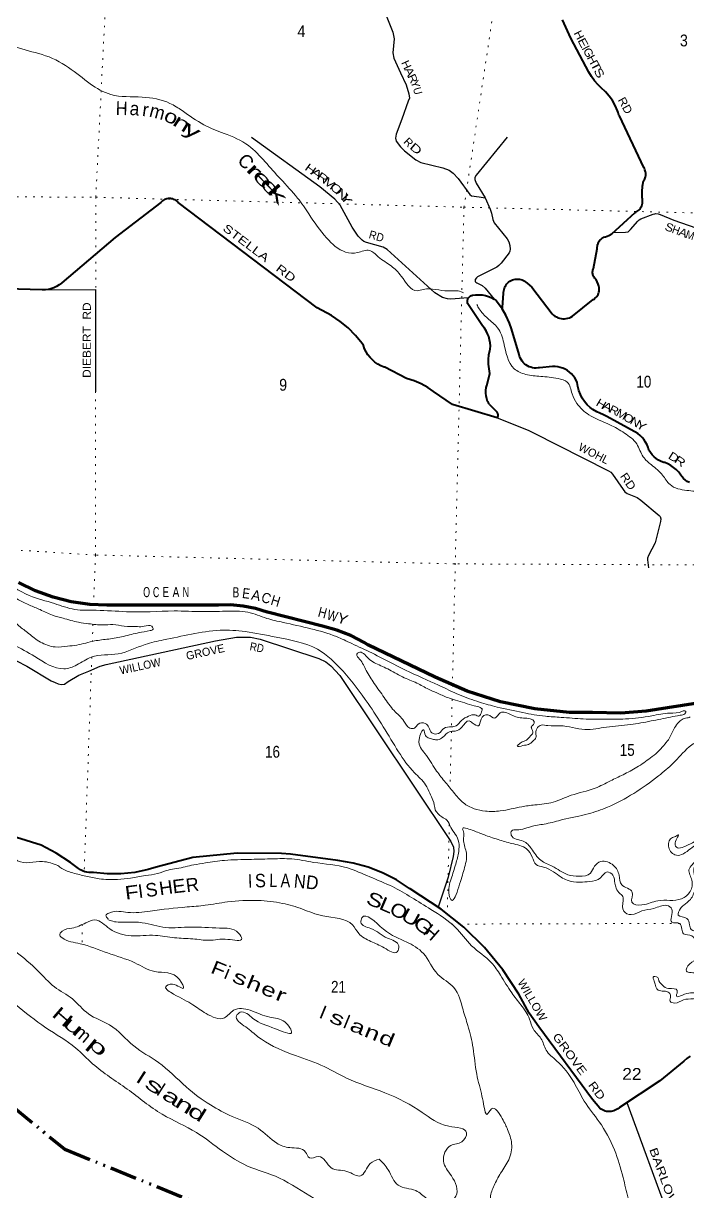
# Model space of a CAD drawing. Header units: feet. Extents: x -762378 to -505285, y -497909 to -353855.
# Drawn here: x -527171 to -517331, y -484941 to -467639 of the extents above; entities that cross this region are included whole.
import ezdxf
from ezdxf.enums import TextEntityAlignment as Align

# ---------------------------------------------------------------- set-up
doc = ezdxf.new("R2010")
doc.units = ezdxf.units.FT
doc.header["$LTSCALE"] = 80
doc.linetypes.add('DASH_DOUBLE_DOT', pattern=[9.2, 5, -1.2, 0.3, -1.2, 0.3, -1.2])
doc.linetypes.add('DOTTED', pattern=[1.5, 0.3, -1.2])
for name, color, linetype, lineweight in [('10', 7, 'DASH_DOUBLE_DOT', 70), ('17', 7, 'Continuous', 25), ('23', 7, 'Continuous', 70), ('26', 7, 'Continuous', 40), ('29', 7, 'Continuous', 25), ('39', 7, 'Continuous', 13), ('7', 7, 'DOTTED', 13)]:
    doc.layers.add(name, color=color, linetype=linetype, lineweight=lineweight)
for name, color, linetype in [('27', 7, 'Continuous'), ('30', 7, 'Continuous'), ('41', 7, 'Continuous'), ('42', 7, 'Continuous')]:
    doc.layers.add(name, color=color, linetype=linetype)

msp = doc.modelspace()

# ---------------------------------------------------------------- linework, layer by layer
at = {"layer": '10'}
msp.add_lwpolyline([(-539538.91, -474619.79), (-538151.21, -474778.52), (-526559.39, -484313.34), (-522351.78, -486018.5), (-516666.16, -490783.24), (-509386.35, -494236.91), (-508248.17, -495399.79)], dxfattribs=at)
at = {"layer": '23'}
msp.add_lwpolyline([(-517091.92, -477692.72), (-517945.08, -477826.08), (-518322.58, -477856), (-518741.42, -477847.39), (-519082.36, -477843.32), (-519596.7, -477792.34), (-520102.89, -477687.87), (-520595.38, -477531.06), (-521068.79, -477323.63), (-522070.72, -476841.95), (-522125.16, -476808.57), (-522320.86, -476706.06), (-522526.2, -476624.56), (-522738.94, -476564.98), (-523554, -476361.39), (-523557.92, -476359.93), (-523733.15, -476305.35), (-523913.12, -476269.39), (-524095.87, -476252.44), (-524279.39, -476254.68), (-525933.99, -476254.78), (-526185.02, -476244.48), (-526461, -476205.44), (-526731.4, -476137.76), (-526993.24, -476042.19), (-527243.65, -475919.77)], dxfattribs=at)
at = {"layer": '26'}
msp.add_line((-520265.64, -472850.16), (-520263.13, -472823.04), dxfattribs=at)
for points in [[(-518453, -470754.05), (-518110, -470441.05), (-518100.45, -470436.65), (-518083.66, -470427.22), (-518067.94, -470416.08), (-518053.48, -470403.35), (-518040.42, -470389.19), (-518028.92, -470373.74), (-518019.1, -470357.17), (-518011.06, -470339.66), (-518004.89, -470321.41), (-518000.67, -470302.62), (-517998.43, -470283.49), (-517998.21, -470264.23), (-518000, -470245.05), (-518002.64, -470217.4), (-518004.76, -470134.42), (-517998.19, -470051.66), (-517983, -469970.05), (-517975.46, -469958.57), (-517967.24, -469943.07), (-517960.68, -469926.79), (-517955.85, -469909.91), (-517952.82, -469892.63), (-517951.61, -469875.12), (-517952.24, -469857.58), (-517954.7, -469840.2), (-517958.96, -469823.18), (-517964.98, -469806.69), (-517972.69, -469790.92), (-517982, -469776.05), (-518341.8, -469009.05), (-518348.37, -469000.03), (-518361.96, -468959.05), (-518369.99, -468934.85), (-518403.13, -468857.35), (-518444.19, -468783.74), (-518492.73, -468714.83), (-518548.2, -468651.36), (-518610, -468594.05), (-518658.47, -468549.83), (-518711.2, -468491.53), (-518757.54, -468428.04), (-518797, -468360.05), (-519063, -467858.05), (-519186, -467585.05)], [(-520271.14, -473278.19), (-520164.17, -473387.32), (-520160.42, -473391.92), (-520155.56, -473399.11), (-520151.47, -473406.78), (-520148.21, -473414.82), (-520145.8, -473423.16), (-520144.29, -473431.71), (-520143.67, -473440.37), (-520143.96, -473449.05), (-520145.16, -473457.65), (-520147.25, -473466.08), (-520150.2, -473474.24), (-520154, -473482.05), (-520812, -473283.05), (-521094, -473091.05), (-521177.51, -473032.85), (-521278.07, -472976.6), (-521383.95, -472931.16), (-521494, -472897.05), (-521818, -472733.05), (-521829.12, -472729.28), (-521876.09, -472709.91), (-521920.78, -472685.73), (-521962.7, -472657.02), (-522001.39, -472624.08), (-522036.42, -472587.28), (-522067.41, -472547.02), (-522094.02, -472503.74), (-522115.97, -472457.91), (-522133, -472410.05), (-522153.83, -472380.44), (-522250.75, -472259.98), (-522359.74, -472150.32), (-522479.59, -472052.65), (-522609, -471968.05), (-522817, -471854.05), (-524876, -470292.05), (-524881.82, -470285.64), (-524894.8, -470273.4), (-524908.98, -470262.58), (-524924.22, -470253.31), (-524940.34, -470245.68), (-524957.18, -470239.78), (-524974.53, -470235.67), (-524992.23, -470233.39), (-525010.06, -470232.98), (-525027.84, -470234.43), (-525045.37, -470237.74), (-525062.45, -470242.86), (-525078.91, -470249.73), (-525094.56, -470258.29), (-525109.23, -470268.44), (-525122.76, -470280.07), (-525135, -470293.05), (-525811, -470812.05), (-526602, -471482.05), (-526606.66, -471486.01), (-526642.24, -471512.78), (-526680.42, -471535.68), (-526720.79, -471554.47), (-526762.9, -471568.93), (-526806.29, -471578.91), (-526850.48, -471584.3), (-526895, -471585.05), (-531459, -471459.05)], [(-520078.26, -471868.99), (-520075.79, -471841.05), (-520058, -471640.05), (-520058, -471620.52), (-520055.87, -471599.23), (-520051.52, -471578.28), (-520045, -471557.9), (-520036.39, -471538.32), (-520025.78, -471519.74), (-520013.29, -471502.37), (-519999.05, -471486.41), (-519983.22, -471472.02), (-519965.97, -471459.36), (-519947.49, -471448.58), (-519927.99, -471439.78), (-519907.67, -471433.08), (-519886.77, -471428.53), (-519865.5, -471426.19), (-519844.11, -471426.09), (-519822.82, -471428.23), (-519801.87, -471432.58), (-519781.5, -471439.09), (-519761.91, -471447.7), (-519743.33, -471458.31), (-519725.97, -471470.81), (-519710, -471485.05), (-519637, -471544.05), (-519336, -471943.05), (-519335.56, -471943.5), (-519317.18, -471960.3), (-519297.14, -471975.09), (-519275.67, -471987.7), (-519253, -471998), (-519229.37, -472005.88), (-519205.06, -472011.24), (-519180.31, -472014.03), (-519155.41, -472014.22), (-519130.62, -472011.8), (-519106.23, -472006.81), (-519082.49, -471999.29), (-519059.66, -471989.33), (-519038, -471977.05), (-518729, -471728.05), (-518718.3, -471721.69), (-518703.73, -471711.19), (-518690.33, -471699.22), (-518678.26, -471685.91), (-518667.64, -471671.42), (-518658.6, -471655.89), (-518651.23, -471639.51), (-518645.61, -471622.44), (-518641.81, -471604.88), (-518639.86, -471587.02), (-518639.79, -471569.06), (-518641.6, -471551.18), (-518645.27, -471533.6), (-518650.76, -471516.49), (-518658, -471500.05), (-518687, -471431.05), (-518694.92, -471424.84), (-518704.45, -471415.85), (-518712.98, -471405.91), (-518720.42, -471395.13), (-518726.7, -471383.64), (-518731.74, -471371.55), (-518735.49, -471359), (-518737.91, -471346.13), (-518738.97, -471333.07), (-518738.66, -471319.98), (-518736.98, -471306.98), (-518733.95, -471294.24), (-518729.61, -471281.88), (-518724, -471270.05), (-518671, -470978.05), (-518671.37, -470970.78), (-518670.96, -470952.39), (-518668.63, -470934.14), (-518664.4, -470916.23), (-518658.33, -470898.87), (-518650.47, -470882.23), (-518640.92, -470866.51), (-518629.78, -470851.87), (-518617.17, -470838.48), (-518603.22, -470826.47), (-518588.1, -470815.99), (-518571.97, -470807.15), (-518555, -470800.05), (-518550.12, -470798.44), (-518500.39, -470778.79), (-518453, -470754.05)], [(-520263.04, -472823.05), (-520281, -472684.05), (-520281.5, -472616.19), (-520274.91, -472548.65), (-520261.29, -472482.17), (-520256, -472463.05), (-520253.88, -472416.38), (-520256.65, -472369.75), (-520264.28, -472323.67), (-520276.69, -472278.64), (-520293.73, -472235.15), (-520315.23, -472193.68), (-520340.94, -472154.68), (-520370.59, -472118.58), (-520372, -472117.05), (-520587, -471795.05), (-520590.39, -471785.82), (-520592.81, -471776.28), (-520594.21, -471766.55), (-520594.59, -471756.73), (-520593.93, -471746.91), (-520592.26, -471737.22), (-520589.58, -471727.76), (-520585.93, -471718.63), (-520581.35, -471709.93), (-520575.88, -471701.76), (-520569.58, -471694.21), (-520562.53, -471687.35), (-520554.81, -471681.27), (-520546.48, -471676.03), (-520537.66, -471671.69), (-520528.43, -471668.29), (-520518.9, -471665.88), (-520514, -471665.05), (-520467.54, -471658.91), (-520420.69, -471657.66), (-520373.97, -471661.31), (-520327.89, -471669.83), (-520282.95, -471683.12), (-520239.64, -471701.04), (-520198.45, -471723.38), (-520169, -471743.05), (-520090.84, -471847.82), (-520078.26, -471868.99)], [(-519811.64, -472595.02), (-519821.66, -472569.99), (-519829, -472544.05), (-519939, -472164.05), (-519969.39, -472078.93), (-520024.06, -471960.19), (-520078.26, -471868.99)], [(-517305.6, -474440.05), (-517335.95, -474423.14), (-517364.36, -474403.15), (-517390.52, -474380.3), (-517414.16, -474354.84), (-517435, -474327.05), (-517437.98, -474322.68), (-517468.32, -474283.41), (-517502.59, -474247.52), (-517540.42, -474215.41), (-517581.41, -474187.43), (-517625.09, -474163.89), (-517671, -474145.05), (-517684.4, -474140.86), (-517723.38, -474125.61), (-517760.56, -474106.37), (-517795.52, -474083.34), (-517827.88, -474056.79), (-517857.29, -474027), (-517883.43, -473994.3), (-517906, -473959.05), (-517916.64, -473922.12), (-517932.81, -473881.47), (-517953.15, -473842.75), (-517977.42, -473806.36), (-518005.36, -473772.7), (-518036.67, -473742.16), (-518071, -473715.05), (-518527, -473459.05), (-518577.35, -473437.58), (-518633.3, -473412.95), (-518675.82, -473390.56), (-518734.01, -473356.98), (-518776.1, -473329.24), (-518819.6, -473286.53), (-518858.4, -473239.51), (-518892.06, -473188.68), (-518920.24, -473134.62), (-518942.6, -473077.91), (-518958.92, -473019.17), (-518969, -472959.05), (-518969.01, -472959.02), (-518984.7, -472923.68), (-519004, -472890.16), (-519026.69, -472858.85), (-519052.53, -472830.08), (-519081.24, -472804.17), (-519112.51, -472781.4), (-519145.97, -472762.03), (-519181.29, -472746.26), (-519218.05, -472734.26), (-519255.87, -472726.18), (-519294.33, -472722.09), (-519333, -472722.05), (-519525, -472739.05), (-519547.3, -472742.71), (-519574.2, -472744.5), (-519601.15, -472743.47), (-519627.83, -472739.62), (-519653.97, -472733.01), (-519679.27, -472723.71), (-519703.47, -472711.81), (-519726.28, -472697.44), (-519747.47, -472680.77), (-519766.8, -472661.98), (-519784.06, -472641.27), (-519799.06, -472618.87), (-519811.64, -472595.02)], [(-520295.86, -473237.36), (-520307.94, -473197.93), (-520315.84, -473157.45), (-520319.46, -473116.36), (-520318.77, -473075.12), (-520313.78, -473034.19), (-520307, -473003.05), (-520265.56, -472850.17)], [(-520271.13, -473278.18), (-520283.17, -473261.01), (-520293.35, -473242.67), (-520295.85, -473237.35)], [(-517294.92, -482934.94), (-517343.38, -482969.05), (-517388, -483008.05), (-517743, -483298.05), (-518341, -483694.05), (-518347.66, -483700.52), (-518364.6, -483714.69), (-518382.93, -483727.02), (-518402.44, -483737.36), (-518422.93, -483745.6), (-518444.17, -483751.66), (-518465.93, -483755.46), (-518487.96, -483756.97), (-518510.03, -483756.17), (-518531.9, -483753.07), (-518553.32, -483747.69), (-518574.07, -483740.11), (-518593.9, -483730.4), (-518612.62, -483718.67), (-518630, -483705.05), (-518741, -483577.05), (-519535, -482499.05), (-519678.35, -482299.43), (-519831.39, -482014.99), (-520068.26, -481657.68), (-520341.19, -481327.09), (-520647.18, -481026.84), (-520982.87, -480760.22), (-521440.36, -480458.42), (-521451.68, -480450.09), (-521644.66, -480323.99), (-521849.77, -480218.75), (-522064.76, -480135.52), (-522287.27, -480075.22), (-522514.86, -480038.52), (-523212.24, -479944.02), (-523349.46, -479934.33), (-524005.56, -479929.63), (-524658.56, -479993.54), (-525202.92, -480136.79), (-525322.07, -480172.83), (-525522.25, -480215.41), (-525725.78, -480236.83), (-525930.43, -480236.86), (-526133.97, -480215.5), (-526160.03, -480217.09), (-526194.72, -480216.01), (-526229.11, -480211.32), (-526262.82, -480203.06), (-526295.49, -480191.32), (-526326.74, -480176.23), (-526356.25, -480157.96), (-526473.26, -480065.88), (-526684.77, -479926.22), (-526909.72, -479809.43), (-528006.76, -479469.67)]]:
    msp.add_lwpolyline(points, dxfattribs=at)
at = {"layer": '29'}
msp.add_line((-518232.8, -483622.4), (-516747.07, -487648.31), dxfattribs=at)
for points in [[(-521814.34, -467472.09), (-521697.27, -467768.81), (-521680.89, -467870.21), (-521697.27, -468074.47), (-521685.08, -468154.88), (-521585.72, -468371.74), (-521502.43, -468548.48), (-521462.57, -468681.38), (-521453.72, -468747.83), (-521468.8, -468793.55), (-521562.58, -469056.1), (-521647.49, -469278.74), (-521657.42, -469341.45), (-521648.56, -469381.32), (-521583.57, -469468.72), (-521524.57, -469527.5), (-521356.3, -469660.4), (-521282.37, -469700.25), (-520957.85, -469779.91), (-520864.77, -469815.45), (-520802.77, -469859.75), (-520731.1, -469937.54), (-520556.11, -470174.19), (-520532.65, -470192), (-520421.62, -470207.11), (-520331.22, -470223.55)], [(-520584.52, -471704.67), (-520838.02, -471723.86), (-520886.91, -471720.34), (-520962.19, -471698.19), (-521078.12, -471628.09), (-521781.41, -470989.4), (-521842.08, -470954.75), (-522086.79, -470886.95), (-522125.43, -470870.62), (-522153.38, -470852.07), (-522210.95, -470790.05), (-522299.97, -470657.45), (-522476.64, -470333.77), (-522555.1, -470240.48), (-522777.76, -470059.11), (-523791.82, -469328.16)], [(-520003.17, -469322.6), (-520465.76, -469885.49), (-520483.94, -469921.77), (-520483.94, -469952.78), (-520462.38, -470005.89), (-520331.22, -470223.55)], [(-520331.22, -470223.55), (-520255.89, -470389.13), (-520237.82, -470448.23), (-520216.03, -470541.96), (-520194.9, -470591.59), (-520005.91, -470828.56), (-519981.34, -470874.21), (-519963.62, -470927.37), (-519959.2, -470984.96), (-519963.62, -471011.54), (-519976.39, -471035.8), (-520092.05, -471190.95), (-520126.66, -471226.86), (-520156.26, -471250.75), (-520442.5, -471392.05), (-520459.59, -471408.02), (-520479.52, -471434.6), (-520479.52, -471463.39), (-520468.07, -471471.7), (-520455.91, -471480), (-520373.24, -471523.2), (-520328.96, -471563.07), (-520198.45, -471723.38)], [(-518435.56, -470738.14), (-518249.92, -470733.55), (-518214.28, -470725.42), (-518196.79, -470713.61), (-518175.75, -470693.68), (-518070.75, -470568.29), (-518049.55, -470548.6), (-518022.98, -470534.21), (-517843.64, -470465.54), (-517817.08, -470457.79), (-517802.11, -470456.16), (-517766.15, -470461.11), (-517739.58, -470469.97), (-517533.99, -470552.57), (-517210.26, -470668.31), (-517173.89, -470673.75), (-516734.39, -470691.3), (-516684.58, -470701.44), (-516631.44, -470723.59), (-516589.37, -470747.96), (-516556.17, -470779.62), (-516392.32, -470971.67), (-516341.04, -471011.18), (-516012.53, -471183.18)], [(-526836.22, -471585.24), (-526101.14, -471580.81), (-526103.35, -473098.06)], [(-520154, -473482.05), (-519695.3, -473663.27), (-519622.66, -473696.1), (-518504.53, -474265.35), (-518469.1, -474287.5), (-518442.52, -474315.77), (-518287.55, -474544.44), (-518260.98, -474577.66), (-518226.56, -474601.49), (-518079.42, -474661.84), (-518022.55, -474700.44), (-517751.73, -474925.42), (-517740.66, -474940.92), (-517727.37, -474976.36), (-517731.8, -475018.45), (-517814.1, -475330.91), (-517913.36, -475521.26), (-517926.64, -475558.91), (-517927.67, -475582.97), (-517912.28, -475703.65)], [(-527271.3, -477081.75), (-527119.26, -477161.3), (-526757.62, -477374.13), (-526700.05, -477400.71), (-526654.09, -477422.08), (-526611.48, -477431.72), (-526563.01, -477424.19), (-526505.2, -477387.42), (-526347.53, -477293.36), (-526199.65, -477232.37), (-526035.81, -477161.49), (-525945.76, -477134.16), (-524322.86, -476782.47), (-524016.5, -476731.77), (-523888.08, -476727.34), (-523808.38, -476731.78), (-523662.24, -476758.35), (-522794.3, -477046.31), (-522692.45, -477095.04), (-522617.17, -477152.63), (-522484.32, -477298.82), (-520836.99, -479757.51), (-520801.56, -479841.68), (-520797.13, -479903.7), (-520805.99, -479979.01), (-520876.84, -480284.69), (-521028.36, -480730.21)]]:
    msp.add_lwpolyline(points, dxfattribs=at)
at = {"layer": '39'}
for points in [[(-520652.05, -471630.5), (-520685.96, -471613.87), (-520880.43, -471602.67), (-521247.31, -471578.39), (-521339.68, -471597.9), (-521573.06, -471383.76), (-521722.58, -471232.33), (-521914.31, -471096.71), (-522044.11, -471001.6), (-522222.8, -471034.64), (-522399.24, -471025.56), (-522678.78, -470817.15), (-522943.42, -470462.32), (-523108.48, -470226.51), (-523361.52, -469944), (-523590.65, -469689.74), (-523835.91, -469449.43), (-524197.85, -469268.63), (-524495.93, -469142.4), (-524819.58, -468931.73), (-524999.44, -468824.27), (-525412.04, -468731.48), (-525875.1, -468692.57), (-526181.01, -468534.19), (-526502.47, -468291.41), (-526894.43, -468100.4), (-527288.82, -467981.62), (-527410.84, -467926.7), (-527615.16, -467885.33), (-527917.17, -467745.03), (-528189.42, -467659.1), (-528507.66, -467550.82), (-528668.92, -467349.15), (-528916.36, -467138.93), (-529217.73, -466890.25), (-529304.12, -466576.63), (-529350.24, -466237.16), (-529473.35, -465690.51), (-529443.91, -465461.88), (-529355.82, -465149.31), (-529406.35, -464878.06), (-529464.6, -464554.57), (-529681.94, -464340.52), (-529729.05, -464167.63), (-529751.92, -463966.79), (-529913.41, -463803.25), (-530087.46, -463729.95), (-530177.24, -463651.14), (-530245.49, -463660.76), (-530339.67, -463648.15), (-530544.47, -463347.87), (-530806.13, -463167.68), (-531162.06, -462988.92), (-531433.35, -462740.42), (-531665.1, -462590.51), (-531980.95, -462416.01), (-532286.75, -462239.56), (-532737.33, -462124.46), (-532967.08, -461974.56), (-533294.54, -461729.74), (-533661.58, -461394.37), (-534054.83, -461082.92), (-534383.72, -460741.76), (-534695.23, -460511.08), (-534910.61, -460305.07), (-535097.92, -460101.24), (-535229, -459883.69), (-535270.11, -459714.85), (-535218.83, -459522.48), (-535275.01, -459186.97), (-535420.41, -458680.32), (-535577.7, -458147.51)], [(-516711.16, -475120.55), (-516754.77, -474951.1), (-516841.9, -474763.93), (-516991.64, -474648.63), (-517113.64, -474591.7), (-517342.06, -474556.21), (-517592.25, -474470.41), (-517701.73, -474331.26), (-517867.28, -474177.73), (-517988.92, -474058.59), (-518086.06, -473867.34), (-518265.61, -473707.7), (-518483.49, -473583.96), (-518795.47, -473435.58), (-518970.97, -473267.94), (-519042.32, -473125.01), (-519113.5, -472951.98), (-519251.57, -472898.96), (-519508.09, -472867.32), (-519730.54, -472837.88), (-519900.52, -472754.58), (-520054.67, -472370.3), (-520145.62, -472148.98), (-520295.2, -472007.59), (-520418.71, -471866.36), (-520453.83, -471803.41)], [(-521070.4, -479286.52), (-521103.65, -479143.82), (-521151.18, -479041.17), (-521214.6, -478914.35), (-521378.01, -478736.75), (-521612.83, -478428.26), (-521839.27, -478057.6), (-522063.86, -477713.05), (-522434.06, -477235.16), (-522815.19, -476909.74), (-523427.83, -476729.44), (-523884.61, -476646.41), (-524257.54, -476628.12), (-524683.06, -476685.78), (-525096.72, -476771.6), (-525367.87, -476838.22), (-525765.79, -476976.32), (-526165.19, -477026.11), (-526380.47, -477141.22), (-526569.33, -477198.29), (-527001.46, -477017.07), (-527317.29, -476838.56), (-527724.63, -476537.06), (-528133.44, -476143.23), (-528636.71, -475782.96), (-529001.81, -475459.64), (-529519.48, -475159.49), (-529940.92, -474867.94), (-530613.64, -474673.24), (-531136.37, -474551.68), (-531603.5, -474522.79), (-531754.41, -474606.18), (-531778.67, -474638.15), (-531915.9, -474781.83), (-532121.63, -474977.28), (-532302.83, -475094.61), (-532593.92, -475143.04), (-532854.45, -475109.37), (-533112.9, -475063.66), (-533457.66, -475031.48), (-533700.19, -475005.94), (-533745.98, -474949.47), (-533509.31, -474946.88), (-533058.46, -475015.82), (-532809.89, -475035.37), (-532503.08, -475043.23), (-532213.66, -474938.6), (-532024.18, -474777.16), (-531923.1, -474643.3), (-531996.37, -474484.3), (-532448.28, -474595.99), (-533096.05, -474590.1), (-533620.55, -474428.39), (-534179.43, -474314.65), (-534707.97, -474156.94), (-535230.58, -474015.31), (-535582.98, -473916.86), (-535735.6, -473950.06), (-535828.33, -474029.79), (-535932.16, -473952.9), (-536200.26, -473842.91), (-536490.45, -473738.81), (-536774.86, -473674.88), (-536919.51, -473716.16), (-536998.78, -473894.31), (-536984.15, -474133.24), (-536955.32, -474344.15), (-536857.95, -474497.27), (-536575.92, -474623.4), (-536426.16, -474734.69), (-536263.37, -475016.65), (-536145.41, -475077.57), (-535990.05, -475259.14), (-535807.24, -475547.24), (-535574.86, -475590.79), (-535395.44, -475774.5), (-535222.3, -476000.33), (-534968.47, -476148.37), (-534765.11, -476352.3), (-534743.47, -476422.68), (-534657.54, -476475.38), (-534439.87, -476633.24), (-534294.41, -476792.67), (-533809.95, -477281.28), (-533532.58, -477517.77), (-533298.03, -477874.42), (-533016.04, -478008.58), (-532768.47, -478196.72), (-532387.08, -478480), (-531955.53, -478757.56), (-531595.45, -478914.26), (-531297.11, -478996.33), (-530766.85, -479202.23), (-530328.61, -479367.43), (-529822.3, -479553.11), (-529544.43, -479705.3), (-529275.47, -479668.79)], [(-524939, -476338.05), (-525645, -476352.05), (-526091, -476332.05), (-526411, -476319.05), (-526711, -476232.05), (-527083, -476112.05), (-527523, -475866.05), (-527983, -475626.05), (-528455, -475353.05), (-528888, -475093.05), (-529241, -474907.05), (-529421, -474813.05), (-529561, -474747.05), (-529708, -474680.05), (-529967, -474640.05), (-530227, -474567.05), (-530380, -474494.05), (-530500, -474414.05), (-530647, -474347.05), (-530746, -474314.05)], [(-528357, -475524.05), (-528301, -475567.05), (-528191, -475633.05), (-528025, -475715.05), (-527844, -475817.05), (-527712, -475893.05), (-527594, -475949.05), (-527447, -476043.05), (-527244, -476177.05), (-527080, -476255.05), (-526924, -476322.05), (-526740, -476405.05), (-526584, -476449.05), (-526354, -476509.05), (-526204, -476531.05), (-525993, -476548.05), (-525844, -476544.05), (-525676, -476567.05), (-525479, -476574.05), (-525382, -476569.05), (-525266, -476569.05), (-525250, -476613.05), (-525293, -476633.05), (-525458, -476662.05), (-525688, -476719.05), (-525907, -476757.05), (-526117, -476786.05), (-526379, -476846.05), (-526516, -476864.05), (-526701, -476874.05), (-526919, -476802.05), (-527094, -476675.05), (-527237, -476561.05), (-527364, -476446.05), (-527461, -476343.05), (-527546, -476265.05), (-527640, -476203.05), (-527789, -476101.05), (-527905, -476017.05), (-527982, -475931.05), (-528008, -475897.05), (-528065, -475848.05), (-528161, -475776.05), (-528264, -475700.05), (-528322, -475665.05), (-528376, -475624.05), (-528397, -475592.05), (-528427, -475529.05), (-528422, -475503.05), (-528354.96, -475525.64)], [(-521201, -477361.05), (-521692, -477127.05), (-522008, -476964.05), (-522308, -476824.05), (-522534, -476721.05), (-522914, -476605.05), (-523324, -476511.05), (-523563, -476451.05), (-523846, -476361.05), (-524179, -476345.05), (-524516, -476351.05), (-524939, -476338.05)], [(-520370, -477787.05), (-520384, -477835.05), (-520424, -477899.05), (-520480, -477881.05), (-520575, -477899.05), (-520679, -477962.05), (-520762, -478044.05), (-520828, -478058.05), (-520943, -478081.05), (-521020, -478155.05), (-521122, -478146.05), (-521163, -478066.05), (-521217, -478009.05), (-521322, -478017.05), (-521376, -478076.05), (-521446, -478078.05), (-521536, -477973.05), (-521681, -477816.05), (-521827, -477622.05), (-521974, -477416.05), (-522091, -477223.05), (-522192, -477054.05), (-522230, -476983.05), (-522204, -476955.05), (-522062, -477043.05), (-521878, -477152.05), (-521670, -477256.05), (-521554, -477319.05), (-521342, -477410.05), (-521170, -477500.05), (-521048, -477555.05), (-520886, -477624.05), (-520772, -477663.05), (-520630, -477704.05), (-520494, -477747.05), (-520404, -477773.05), (-520374, -477795.05)], [(-517364.49, -477854.29), (-517358, -477831.05), (-517375, -477821.05), (-517415, -477831.05), (-517595, -477854.05), (-517864, -477894.05), (-518251, -477941.05), (-518554, -477944.05), (-518877, -477941.05), (-519206, -477917.05), (-519439, -477901.05), (-519772, -477847.05), (-520155, -477764.05), (-520415, -477691.05), (-520711, -477584.05), (-521021, -477441.05), (-521201, -477361.05)], [(-517358, -477831.05), (-517374, -477866.05), (-517442, -477887.05), (-517587, -477914.05), (-517874, -477971.05), (-518177, -478025.05), (-518532, -478061.05), (-518853, -478098.05), (-519220, -478041.05), (-519400, -478040.05), (-519501, -478033.05), (-519555, -478069.05), (-519580, -478155.05), (-519580, -478218.05), (-519622, -478268.05), (-519689, -478321.05), (-519771, -478335.05), (-519855, -478346.05), (-519829, -478312.05), (-519767, -478275.05), (-519717, -478253.05), (-519660, -478193.05), (-519626, -478149.05), (-519645, -478075.05), (-519647, -478061.05), (-519613, -478021.05), (-519605, -477981.05), (-519763, -477928.05), (-519943, -477882.05), (-520109, -477851.05), (-520188, -477927.05), (-520292, -477878.05), (-520391, -477944.05), (-520427, -478042.05), (-520521, -477997.05), (-520569, -477969.05), (-520676, -478063.05), (-520773, -478120.05), (-520861, -478130.05), (-520958, -478213.05), (-521034, -478249.05), (-521094, -478245.05), (-521160, -478226.05), (-521216, -478184.05), (-521240, -478103.05), (-521309, -478247.05), (-521222, -478453.05), (-521065, -478690.05), (-520934, -478862.05), (-520798, -479027.05), (-520651, -479185.05), (-520493, -479270.05), (-520326, -479305.05), (-520106, -479304.05), (-519789, -479240.05), (-519594, -479215.05), (-519323, -479173.05), (-519058, -479072.05), (-518702, -478966.05), (-518475, -478858.05), (-518288, -478767.05), (-518084, -478656.05), (-517881, -478517.05), (-517778, -478433.05), (-517685, -478333.05), (-517617, -478249.05), (-517556, -478131.05), (-517513, -478053.05), (-517441, -477968.05), (-517380, -477934.05), (-517343, -477924.05), (-517325, -477924.05), (-517292, -477911.05)], [(-515182.02, -479314.99), (-515170.02, -479289.82), (-515106.1, -479332.35), (-515144.78, -479430.47), (-515036.7, -479467.24), (-514836.41, -479512.6), (-514600.7, -479672.57), (-514529.27, -479801.45), (-514651.07, -480049.59), (-514792.74, -480265.5), (-514918.16, -480445.39), (-515007.48, -480627.49), (-515034.67, -480815.99), (-514983.72, -481017), (-514903.28, -481318.54), (-514880.25, -481493.29), (-514911.4, -481673.74), (-515028.71, -481839.62), (-515305.09, -482112.93), (-515486.84, -482322.58), (-515639.78, -482409.97), (-515681.47, -482337.47), (-515503.4, -482071.6), (-515275.09, -481787.97), (-515169.47, -481563.81), (-515208.62, -481401.01), (-515366.24, -481263.58), (-515529.24, -481017.74), (-515589.8, -480746.43), (-515566.1, -480469.6), (-515570.49, -480194.6), (-515576.9, -479923.61), (-515572.94, -479594.48), (-515532.91, -479269.58), (-515513.49, -479038.89), (-515572.62, -478863.92), (-515658.95, -478879.46), (-515831.98, -478970.74), (-515928.83, -479070.51), (-516210.88, -479283.57), (-516434.27, -479414.7), (-516683.42, -479491.48), (-516843.4, -479412.24), (-517052.9, -479230.35), (-517141.83, -479007.03), (-517176.89, -478832.21), (-517145.41, -478595.57), (-517090.01, -478385.16), (-517157.61, -478286.41), (-517306.42, -478353.76), (-517544.51, -478595.18), (-517764.24, -478784.53), (-518128.79, -479043.26), (-518519.08, -479247.64), (-518802.45, -479346.29), (-519184.02, -479432.31), (-519429.06, -479493.06), (-519631.84, -479529.98), (-519864.8, -479582.77), (-519937.08, -479596.39), (-519943.49, -479662.58), (-519765.52, -479749.95), (-519645.85, -479863.06), (-519504.47, -480034.51), (-519338.53, -480121.81), (-519106.63, -480247.64), (-518940.3, -480270.72), (-518769.55, -480223.57), (-518710.79, -480123.57), (-518618.12, -480053.88), (-518429.93, -480109.2), (-518346.55, -480254.21), (-518307.3, -480398.95), (-518151.49, -480504.25), (-518156.4, -480654.75), (-518008.23, -480695.78), (-517775.21, -480632.96), (-517592.67, -480628.03), (-517422.05, -480602.96), (-517295.07, -480497.35), (-517268.01, -480330.93), (-517311.2, -480174.12), (-517266.64, -480100.13), (-517135.19, -479916.27), (-517152.55, -479799.75), (-517311.47, -479881.09), (-517520.48, -479954.1), (-517615.97, -479823.06), (-517557.05, -479694.97), (-517496.76, -479673.25), (-517470.59, -479657.35), (-517517.43, -479777.49), (-517481.77, -479851.97), (-517385.39, -479832.48), (-517148.07, -479721.51)], [(-520140.43, -479727.63), (-520342.58, -479658.18), (-520522.67, -479588.86), (-520664.96, -479571.95), (-520657.07, -479594.07), (-520649.95, -479746.65), (-520608.92, -479929.54), (-520642.43, -480168.17), (-520722.19, -480428.61), (-520831.65, -480624.65), (-520863.3, -480550.2), (-520833.78, -480307.52), (-520766.3, -480089.16), (-520723.09, -479904.77), (-520722.28, -479768.29), (-520773.7, -479645.55), (-520841.3, -479546.8), (-520896.83, -479440.1), (-520972.75, -479391.47), (-521072.43, -479290.52)], [(-529275.47, -479668.79), (-529004.55, -479640.31), (-528833.48, -479540.98), (-528677.37, -479596.11), (-528318.68, -479646.43), (-528076.8, -479780.35), (-527814.5, -479854.17), (-527622.2, -479893.46), (-527491.65, -479862.13), (-527256.05, -480040.17), (-526887.1, -480052.42), (-526659.17, -480111.72)], [(-517148.07, -479721.51), (-517078.21, -479778.12), (-517112.97, -479890.31), (-517129.95, -480046.76), (-517228.69, -480126.45), (-517241.13, -480194.61), (-517208.01, -480359.39), (-517247.2, -480541.79), (-517289.74, -480613.79), (-517388.51, -480697.5), (-517436.96, -480749.39), (-517469.63, -480847.54), (-517341.56, -480896.48), (-517304, -480989.03), (-517278.34, -481057.42), (-517168.33, -481108.26), (-517127.04, -481246.99), (-517099.71, -481373.6), (-517126.6, -481511.92), (-517217.37, -481599.69), (-517099.3, -481642.54), (-517047.51, -481703.07), (-517066.16, -481803.31), (-517054.6, -481883.66), (-516948.25, -481874.26), (-516847.92, -481864.83), (-516814.06, -481905.17), (-516807.64, -481836.97), (-516860.95, -481696.16), (-516799.85, -481537.97), (-516689.41, -481516.55), (-516579.46, -481575.42), (-516609.77, -481613.37), (-516724.13, -481620.71), (-516796.75, -481692.53), (-516805.39, -481796.84), (-516735.99, -481929.73), (-516782.59, -482009.73), (-516864.54, -481963.07), (-516932.44, -481914.5), (-517011.05, -481980.26), (-517111.78, -482055.92), (-517246.33, -482085.22), (-517392.83, -482102.4), (-517523.48, -482149.79), (-517589.49, -482121.29), (-517585.02, -482043.05), (-517602.81, -481998.78), (-517767.02, -481957.66), (-517826.41, -481826.84), (-517834.02, -481756.55), (-517762.01, -481789.1), (-517762.02, -481791.1), (-517704.42, -481885.78), (-517612.44, -481932.49), (-517484.25, -481961.36), (-517496.75, -482039.56), (-517314.01, -482000.52), (-517153.49, -481987.43), (-517114.65, -481863.23), (-517134.21, -481780.82), (-517185.96, -481714.28), (-517348.2, -481677.18), (-517305.46, -481573.07), (-517182.55, -481477.47), (-517175.92, -481373.14), (-517209.26, -481246.5), (-517266.87, -481153.83), (-517391.03, -481120.97), (-517418.7, -481052.56), (-517448.3, -480972.1), (-517564.5, -480951.33), (-517565.35, -480756.65), (-517639.25, -480704.02), (-517830.03, -480747.03), (-518008.75, -480784.09), (-518167.52, -480839.33), (-518277.52, -480788.5), (-518286.61, -480629.89), (-518302.2, -480553.53), (-518330.15, -480531.28), (-518389.81, -480446.63), (-518409.43, -480372.25), (-518438.82, -480255.66), (-518524.77, -480206.98), (-518621.55, -480292.7), (-518782.33, -480349.94), (-518926.78, -480357.1), (-519117.14, -480329.87), (-519205.12, -480285.18), (-519316.97, -480206.24), (-519464.96, -480135.1), (-519577.04, -480096.29), (-519632.56, -479989.59), (-519716.07, -479866.66), (-519934.19, -479785.07), (-520140.43, -479727.63)], [(-526659.17, -480111.72), (-526599, -480156.05), (-526436, -480221.05), (-526246, -480270.05), (-526050, -480308.05), (-525778, -480319.05), (-525583, -480297.05), (-525365, -480259.05), (-525186, -480232.05), (-525028, -480178.05), (-524898, -480156.05), (-524648, -480102.05), (-524474, -480074.05), (-524191, -480036.05), (-524001, -480026.05), (-523794, -480020.05), (-523478, -480012.67)], [(-523478, -480012.67), (-523196.62, -480014.36), (-522872.01, -480064.48), (-522371.11, -480147.76), (-522040.96, -480278.2), (-521704.9, -480424.72), (-521421.06, -480584.98), (-521135.38, -480763.05), (-520769.87, -481028.43), (-520530.8, -481298.81), (-520237.48, -481551.46), (-520104.2, -481734.9), (-519937.28, -481996.81), (-519801.97, -482176.25), (-519672.85, -482385.76), (-519615.58, -482536.63), (-519504.08, -482673.78), (-519426.88, -482844.85), (-519273.38, -483002.32), (-519014.56, -483322.99), (-518861.78, -483600.88), (-518642.97, -483905.26), (-518416.81, -484322.08), (-518286.87, -484732.29), (-518212.46, -485035.8), (-518090.77, -485484.11), (-518051.9, -485693.07), (-517990.57, -485833.93), (-518000.94, -485892.08), (-518052.68, -485823.53), (-518109.18, -485881.39), (-518054.06, -486056.34), (-517958.3, -486480.4), (-517757.85, -486836.85), (-517610.97, -487094.63), (-517486.08, -487342.25), (-517426.93, -487513.2), (-517185.75, -487765.53), (-517087.26, -488067.18), (-517065.45, -488446.64), (-516926.49, -488688.32), (-516789.76, -488968.12), (-516648.12, -489095.42), (-516453.95, -489156.8), (-516214.67, -489391.05), (-516053.67, -489636.88), (-515956.56, -489832.14), (-515849.46, -490035.5), (-515716.15, -490214.93), (-515486.44, -490370.85), (-515266.64, -490508.65), (-515042.93, -490662.52), (-514739.53, -490907.2), (-514519.58, -491018.91), (-514324.41, -491250.89), (-514000.4, -491401.35), (-513607.55, -491441.85), (-513152.84, -491534.89), (-512692.61, -491670.11)], [(-525915.41, -480899.2), (-525949.22, -480852.84), (-525902.87, -480814.98), (-525622.04, -480806.63), (-525293.01, -480786.53), (-524745.13, -480725.59), (-524476.23, -480701.12), (-524147.02, -480650.91), (-523695.64, -480629.53), (-523332.88, -480671.85), (-523036.57, -480757.93), (-522736.33, -480858.07), (-522295.89, -480991.18), (-522204.37, -481116.16), (-522024.58, -481235.66), (-521824.59, -481331.19), (-521632.4, -481388.54), (-521609.82, -481302.37), (-521775.6, -481186.98), (-522025.46, -481044.98), (-522171.31, -480951.78), (-522156.89, -480887.64), (-521838.98, -481052.12), (-521493.16, -481244.87), (-521245.48, -481414.95), (-521030.7, -481723.31), (-520795.21, -481919.41), (-520658.77, -482247.38), (-520587.95, -482480.62), (-520509.71, -482814.26), (-520455.84, -483199.94), (-520377.55, -483525.55), (-520344.45, -483694.34), (-520304.95, -483796.94), (-520238.29, -483717.06), (-520076.69, -483860.53), (-519997.42, -484021.57), (-519938.5, -484230.65), (-519982.03, -484469.23), (-520101.53, -484667.21), (-520198.89, -484851.28), (-520252.07, -485025.57), (-520191.02, -485214.6), (-520017.17, -485322.02), (-519979.95, -485470.76), (-520233.77, -485659.91), (-520410.35, -485674.9), (-520736.64, -485570.59), (-521095.01, -485464.07), (-521573.96, -485400.98), (-522040.85, -485331.95), (-522447.3, -485217.11), (-522863.42, -485042.01), (-523379.07, -484739.86), (-523859.33, -484558.35), (-524221.07, -484343.43), (-524606.5, -484066.16), (-525114.31, -483796.17), (-525633.54, -483421.75), (-526144.76, -483049.38), (-526396.07, -482815.06), (-526839.52, -482513.35), (-527288.75, -482171.46), (-527817.96, -481788.95), (-528325.42, -481460.76), (-528630.9, -481228.12), (-528830.21, -481018.19), (-528911.36, -480837.07), (-528938.63, -480700.42), (-528908.13, -480630.36), (-528773.56, -480597.05), (-528607.4, -480648.22), (-528331.32, -480764.28), (-528033.45, -480926.63), (-527639.76, -481163.82), (-527284.12, -481390.74), (-526952.88, -481675.73), (-526711.58, -481907.98), (-526443.91, -482088.22), (-526206.56, -482310.42), (-525894.64, -482470.85), (-525535.5, -482784.1), (-525171.92, -483027.12), (-524758.93, -483390.87), (-524399.51, -483657.96), (-524079.62, -483826.46), (-523693.59, -484003.4), (-523416.12, -484223.83), (-523225.98, -484289.2), (-522989.71, -484354.84), (-522934.07, -484441.48), (-522799.58, -484422.21), (-522610.05, -484589.94), (-522377.71, -484641.51), (-522175.54, -484708.95), (-522034.07, -484527.16), (-521899.31, -484461.74)], [(-521899.31, -484461.74), (-521765.87, -484619.09), (-521618.81, -484846.77), (-521358.56, -484926.6), (-521190.8, -485046.03), (-520898.34, -485105.99), (-520763.38, -485006.44), (-520829.8, -484709), (-520948.85, -484491.53), (-520839.16, -484257.36), (-520676.39, -484204.15), (-520605.41, -484072.11), (-520867.55, -483972.19), (-521263.45, -483769.11), (-521815.25, -483476.78), (-522383.56, -483260.62), (-522763.47, -483067.67), (-523197.72, -482906.51), (-523697.58, -482646.61), (-523877.23, -482503.03), (-524014.62, -482335.62), (-523958.17, -482285.78), (-523770.17, -482375.22), (-523436.16, -482529.76), (-523199.84, -482587.38), (-523297.17, -482428.23), (-523519.38, -482358.66), (-523813.58, -482254.54), (-524056.26, -482255.09), (-524193.3, -482366.66), (-524465.68, -482302.8), (-524659.46, -482175.2), (-524945.31, -482014.92), (-525063, -481907.84), (-524962.5, -481870.31), (-524800.4, -481929.49), (-524857.8, -481800.7), (-525222.11, -481682.1), (-525522.17, -481551.85), (-525924.43, -481406.93), (-526330.75, -481270.02), (-526600.97, -481180.09), (-526630.86, -481147.8), (-526596.39, -481083.78), (-526451.72, -481038.49), (-526246.69, -480961.44), (-526112.06, -480918.09), (-525892.23, -481049.87), (-525575.96, -481152.12), (-525214.92, -481146.26), (-524932.35, -481182.08), (-524661.69, -481197.75), (-524421.15, -481219.27), (-524140.28, -481204.89), (-523935.66, -481196.09), (-523985.3, -481111.49), (-524265.64, -481037.56), (-524694.74, -481022.94), (-525061.8, -481028.76), (-525410.35, -480958.43), (-525628.92, -480951.1), (-525847.44, -480937.75), (-525920.21, -480912.51)], [(-539706.78, -481949.6), (-539515.69, -481995.71), (-539197.23, -482067.87), (-538980.96, -482123.36), (-538660.48, -482193.52), (-538273.8, -482260.07), (-537904.72, -482250.24), (-537569.74, -482242.21), (-537266.81, -482227.98), (-536921.9, -482236.07), (-536618.83, -482197.75), (-536385.93, -482154.99), (-536277.06, -482059.3), (-536075.57, -481901.96), (-535946.52, -481784.31), (-535634.85, -481647.7), (-535319.45, -481559.28), (-535012.1, -481476.82), (-534729.38, -481486.55), (-534525.21, -481554.01), (-534312.75, -481577.36), (-534170.16, -481544.1), (-534047.65, -481514.73), (-533989.77, -481563.24), (-533841.72, -481624.34), (-533551.45, -481714.39), (-533269.21, -481806.41), (-533105.06, -481857.57), (-532941.2, -481958.9), (-532825.51, -482065.97), (-532731.29, -482072.56), (-532602.84, -482057.27), (-532182.05, -482122.02), (-531962.01, -482217.67), (-531641.88, -482346.03), (-531244.07, -482565.18), (-530954.39, -482755.58), (-530682.68, -482931.83), (-530487.32, -483131.7), (-530140.18, -483440.86), (-529746.5, -483680.06), (-529446.71, -483856.47), (-529177.13, -484054.78), (-528670.76, -484230.42), (-528258.62, -484399.48), (-527964.95, -484593.92), (-527673.16, -484766.27), (-527303.99, -485079.58), (-526890.17, -485304.85), (-526386.22, -485550.72), (-525964.48, -485792.09), (-525586.75, -486015.14), (-525343.46, -486169.9), (-525099.33, -486492.79), (-524859.35, -486778.43), (-524622.5, -487102.72), (-524353.71, -487433.49), (-524158.81, -487711.64), (-524027.66, -487831.99), (-523813.64, -488012.76), (-523498.04, -488262.52), (-523373.13, -488473.01), (-523183.57, -488676.49), (-522902.21, -489007.66), (-522434.23, -489438.01), (-522003.33, -489825.95), (-521792.67, -490152.36), (-521668.19, -490468.21), (-521527.76, -490798.21), (-521416.69, -491007.61), (-521235.57, -491241.52), (-520966.05, -491449.86), (-520776.6, -491631.63), (-520477.58, -491938.5), (-520314.51, -492172.3), (-520258.22, -492487.74), (-520172.13, -492851.53), (-520111.57, -493122.85), (-519948.21, -493308.48), (-519722.15, -493404.17), (-519499.52, -493740.68), (-519394.23, -493909.9), (-519252.34, -493995.05), (-519119.91, -494323), (-518983.51, -494656.98), (-518827.97, -494808.45), (-518626.21, -494944.13), (-518567.37, -495167.27), (-518620.74, -495373.67), (-518465.77, -495621.47), (-518341, -495887.15), (-518192.14, -496150.96), (-517934.81, -496385.33), (-517711.09, -496537.2), (-517469.45, -496711.25), (-517249.76, -496867.12), (-517098.28, -497026.58)]]:
    msp.add_spline(points, degree=3, dxfattribs=at)
at = {"layer": '7'}
for p, q in [((-526104.07, -475513.16), (-526132.91, -476330.4)), ((-526140.22, -476537.56), (-526149.2, -476791.94)), ((-526157.38, -477023.77), (-526271, -480243.05)), ((-520819.9, -477647.91), (-520829.35, -478062.09)), ((-520830.77, -478124.26), (-520849.96, -478964.75)), ((-520862.28, -479505.01), (-520894.28, -480907.11)), ((-526302.82, -480982.54), (-526299.69, -481280.47)), ((-517449.68, -480969.22), (-520818.45, -480979.28))]:
    msp.add_line(p, q, dxfattribs=at)
for points in [[(-526104.07, -475513.16), (-526098.72, -470214.58), (-525959, -467449.05), (-525115.13, -464996.14)], [(-519857.25, -465120.02), (-520644.43, -470361.72), (-520773.98, -475635.47), (-520817.34, -477535.42)], [(-539430.21, -469971.99), (-535720.26, -470010.32), (-530625.15, -470189.42), (-526098.72, -470214.58), (-520644.43, -470361.72), (-515326.44, -470493.99), (-510067.7, -470473.37), (-507701.78, -470577.06)], [(-507818.27, -475869.47), (-510163.17, -475749.33), (-515429.32, -475667.55), (-520783.5, -475644.39), (-526104.07, -475513.16), (-528430.1, -475367.69)]]:
    msp.add_lwpolyline(points, dxfattribs=at)

# ---------------------------------------------------------------- texts
at = {"layer": '17'}
for s, width, p in [('O', 0.65, (-525396.15, -476137.05)), ('C', 0.65, (-525251.55, -476137.05)), ('E', 0.7, (-525107.2, -476137.05)), ('A', 0.75, (-524960.98, -476137.06)), ('N', 0.65, (-524811.9, -476137.05))]:
    msp.add_text(s, height=150, dxfattribs=dict(at, width=width)).set_placement(p)
for s, rotation, width, p in [('B', 358.01, 0.75, (-524075.46, -476138.28)), ('E', 353.112, 0.85, (-523935.74, -476148.8)), ('C', 343.659, 0.95, (-523659.98, -476202.6)), ('H', 343.203, 0.9, (-523517.89, -476245.02)), ('H', 345.335, 0.85, (-522817.77, -476422.78)), ('W', 344.187, 0.8, (-522685.73, -476463.34)), ('Y', 339.724, 1.15, (-522542.94, -476500.49))]:
    msp.add_text(s, height=150, rotation=rotation, dxfattribs=dict(at, width=width)).set_placement(p)
msp.add_text('A', height=150, rotation=347.822, dxfattribs=at).set_placement((-523804.54, -476169.2))
at = {"layer": '27'}
for s, rotation, width, p in [('H', 297.254, 1.1, (-518992.1, -467838.78)), ('E', 297.918, 1.3, (-518932.9, -467954.31)), ('G', 297.918, 1.1, (-518852.48, -468100.64)), ('H', 297.918, 1.15, (-518796.47, -468204.62)), ('T', 297.918, 1.45, (-518743.6, -468302.16)), ('S', 300.13, 1.35, (-518692.14, -468402.77)), ('H', 329.521, 1.2, (-518641.26, -473326.94)), ('A', 333.523, 1.3, (-518544.65, -473370.94)), ('R', 334.477, 1.15, (-518446.65, -473423.39)), ('M', 330.69, 1.15, (-518338.21, -473480.77)), ('O', 330.69, 1.15, (-518235.16, -473541.13)), ('N', 330.69, 1.2, (-518136.86, -473595.33)), ('Y', 330.69, 1.35, (-518046.55, -473651.06)), ('D', 327.688, 1.3, (-517567.84, -474114.93)), ('R', 325.682, 1.35, (-517476.29, -474173.62))]:
    msp.add_text(s, height=120, rotation=rotation, dxfattribs=dict(at, width=width)).set_placement(p, align=Align.CENTER)
msp.add_text('I', height=120, rotation=297.918, dxfattribs=at).set_placement((-518893.02, -468028.11), align=Align.CENTER)
for s, rotation, width, p in [('RD', 299.153, 1.1, (-518369.86, -468773.3)), ('STELLA   RD', 322.815, 1.35, (-524229.37, -470694.73)), ('WILLOW', 300.373, 1.05, (-519856.66, -481839.67)), ('GROVE   RD', 306.373, 1.25, (-519339.73, -482646.13))]:
    msp.add_text(s, height=120, rotation=rotation, dxfattribs=dict(at, width=width)).set_placement(p)
at = {"layer": '30'}
for s, rotation, width, p in [('H', 294.616, 1.05, (-521552.55, -468276.08)), ('A', 295.232, 1.25, (-521505.1, -468378.59)), ('R', 295.232, 1.15, (-521455.97, -468482.86)), ('Y', 287.695, 1.05, (-521420.57, -468556.27)), ('U', 284.586, 0.9, (-521388.04, -468654.21)), ('D', 319.698, 1.5, (-521393.9, -469541.96)), ('H', 324.215, 1.35, (-522951.22, -469845.59)), ('A', 324.215, 1.55, (-522859.62, -469909.57)), ('R', 324.215, 1.4, (-522770.2, -469974.93)), ('M', 320.835, 1.4, (-522674.99, -470052.59)), ('O', 318.835, 1.45, (-522576.17, -470133.53)), ('N', 314.065, 1.65, (-522494.45, -470211.54)), ('Y', 308.626, 1.6, (-522434.01, -470277.45)), ('S', 338.111, 1.15, (-517623.57, -470716.74)), ('R', 344.514, 0.95, (-522009.39, -470832.17)), ('D', 344.514, 0.95, (-521902.17, -470864.5)), ('H', 340.327, 0.95, (-517522.35, -470756.58)), ('A', 339.327, 1.15, (-517418.79, -470794.92)), ('M', 342.327, 0.95, (-517312.26, -470832.21))]:
    msp.add_text(s, height=120, rotation=rotation, dxfattribs=dict(at, width=width)).set_placement(p, align=Align.CENTER)
msp.add_text('R', height=120, rotation=315.107, dxfattribs=at).set_placement((-521507.57, -469443.41), align=Align.CENTER)
for s, rotation, width, p in [('DIEBERT  RD', 89.917, 1.1, (-526173.05, -472889.42)), ('RD', 304.126, 1.15, (-518337.78, -474345.55)), ('RD', 349.695, 0.9, (-523825.06, -476921.86)), ('WILLOW', 12.227, 0.95, (-525729.93, -477282.88)), ('BARLOW   PT   RD', 290.256, 1.35, (-517901.99, -484316.63))]:
    msp.add_text(s, height=120, rotation=rotation, dxfattribs=dict(at, width=width)).set_placement(p)
for s, rotation, p in [('WOHL', 333.019, (-518962.11, -473953.75)), ('GROVE', 12.227, (-524747.35, -477068.74))]:
    msp.add_text(s, height=120, rotation=rotation, dxfattribs=at).set_placement(p)
at = {"layer": '41'}
for s, rotation, width, p in [('H', 358.609, 0.9, (-525717.05, -468997.2)), ('a', 354.701, 0.95, (-525532.09, -468999.86)), ('o', 336.611, 1.3, (-525018.68, -469110.99)), ('n', 327.661, 1.65, (-524873.58, -469200.21)), ('y', 326.352, 1.7, (-524721.45, -469303.79))]:
    msp.add_text(s, height=200, rotation=rotation, dxfattribs=dict(at, width=width)).set_placement(p, align=Align.CENTER)
for s, rotation, p in [('r', 351.957, (-525374.43, -469014.63)), ('m', 344.978, (-525211.06, -469044.44))]:
    msp.add_text(s, height=200, rotation=rotation, dxfattribs=at).set_placement(p, align=Align.CENTER)
for s, rotation, p in [('C', 314.192, (-524013.84, -469682.73)), ('R', 7.53, (-524750.92, -480508.09)), ('I', 7.344, (-525459.26, -480594.55)), ('S', 7.787, (-525347.42, -480581.3)), ('H', 318.983, (-521264.62, -481114.43))]:
    msp.add_text(s, height=200, rotation=rotation, dxfattribs=at).set_placement(p)
for s, rotation, width, p in [('r', 314.011, 2.2, (-523888.9, -469811.7)), ('e', 314.024, 2, (-523794.41, -469906.13)), ('e', 313.866, 2, (-523685.73, -470018.71)), ('k', 312.25, 2.15, (-523577.43, -470127.6)), ('E', 7.036, 1.1, (-524951.84, -480525.81)), ('I', 2.289, 0.85, (-523839.95, -480442.15)), ('S', 2.289, 0.9, (-523736.29, -480438.01)), ('L', 359.038, 0.8, (-523528.77, -480429.99)), ('A', 359.038, 0.8, (-523362.06, -480432.79)), ('N', 354.626, 0.9, (-523170.16, -480436.02)), ('D', 353.155, 0.95, (-522993.62, -480451.31)), ('F', 7.344, 1.25, (-525654, -480618.64)), ('H', 8.148, 1.05, (-525146.16, -480552.99)), ('S', 338.009, 1.35, (-522111.27, -480671.19)), ('L', 336.736, 1.35, (-521918.97, -480749.45)), ('O', 332.832, 1.2, (-521765.8, -480815.31)), ('U', 331.197, 1.35, (-521595.52, -480903.5)), ('G', 323.607, 1.4, (-521419.05, -481000.52))]:
    msp.add_text(s, height=200, rotation=rotation, dxfattribs=dict(at, width=width)).set_placement(p)
at = {"layer": '42'}
for s, rotation, width, p in [('F', 337.5, 1.25, (-524410.92, -481695.17)), ('s', 337.5, 1.55, (-524093.09, -481826.81)), ('h', 337.5, 1.45, (-523886.16, -481912.53)), ('e', 337.5, 1.45, (-523670.5, -482001.85)), ('r', 337.5, 1.55, (-523451.93, -482092.38)), ('H', 319.057, 1.5, (-526763.33, -482333.62)), ('I', 337.5, 1.05, (-522804.96, -482360.37)), ('u', 320.046, 2, (-526608.83, -482467.65)), ('s', 337.5, 1.55, (-522653.32, -482423.17)), ('a', 337.5, 1.45, (-522352.95, -482547.59)), ('n', 337.5, 1.45, (-522137.29, -482636.92)), ('p', 320.418, 1.95, (-526241, -482773.43)), ('d', 337.5, 1.45, (-521921.62, -482726.25)), ('I', 327.372, 1.4, (-525520.82, -483303.33)), ('s', 327.372, 1.9, (-525391.01, -483386.44)), ('a', 327.76, 1.7, (-525134.04, -483550.95)), ('n', 327.764, 1.75, (-524945.06, -483670.14)), ('d', 327.764, 1.7, (-524756.07, -483789.32))]:
    msp.add_text(s, height=200, rotation=rotation, dxfattribs=dict(at, width=width)).set_placement(p)
for s, rotation, p in [('i', 337.5, (-524212.72, -481777.26)), ('l', 337.5, (-522446.39, -482508.89)), ('m', 320.418, (-526437.47, -482611)), ('l', 327.372, (-525210.8, -483501.81))]:
    msp.add_text(s, height=200, rotation=rotation, dxfattribs=at).set_placement(p)
at = {"layer": '7'}
for s, width, p in [('4', 0.9, (-523111.71, -467842.23)), ('3', 0.9, (-517446, -467979.58)), ('9', 0.9, (-523382.18, -473078.98)), ('21', 0.85, (-522614.53, -481995.53)), ('22', 1.1, (-518300.57, -483284.69))]:
    msp.add_text(s, height=175, rotation=359.656, dxfattribs=dict(at, width=width)).set_placement(p)
at = {"layer": '7', "width": 0.85}
for s, p in [('10', (-518090.89, -473032.46)), ('16', (-523591.47, -478514.43)), ('15', (-518336.52, -478487.3))]:
    msp.add_text(s, height=175, dxfattribs=at).set_placement(p)

doc.saveas('drawing.dxf')
